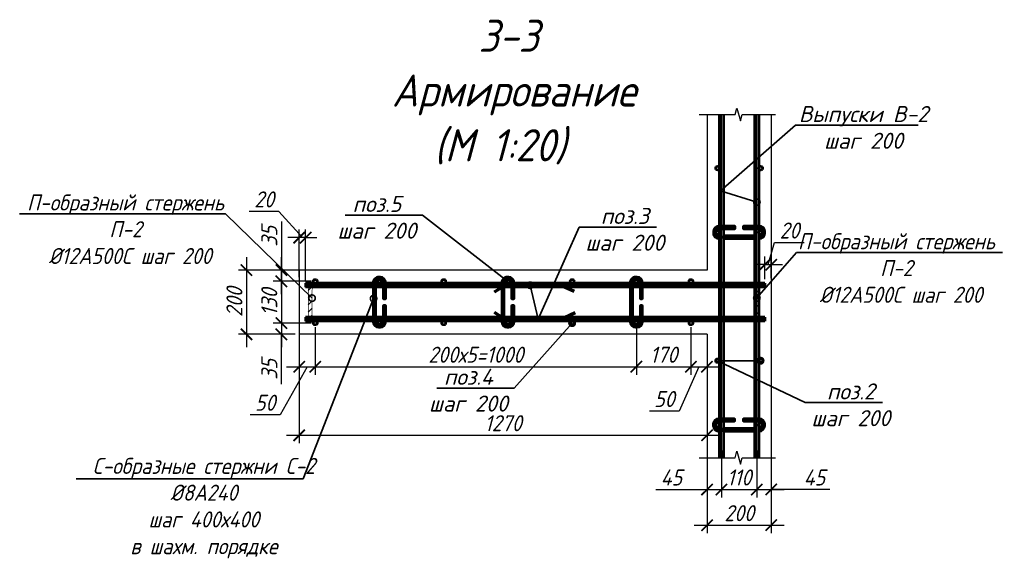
# Model space of a CAD drawing. Header units: millimetres. Extents: x 504091 to 2165846, y 135022 to 442887.
# Drawn here: x 1281375 to 1284435, y 232465 to 234146 of the extents above; entities that cross this region are included whole.
import ezdxf
from ezdxf import colors
from ezdxf.entities.mleader import LeaderData, LeaderLine
from ezdxf.math import Vec2, Vec3

# ---------------------------------------------------------------- set-up
doc = ezdxf.new("R2010")
doc.units = ezdxf.units.MM
doc.layers.get('Defpoints').update_dxf_attribs({"color": 255})
doc.layers.add('!Defpoints', color=255, linetype='Continuous', lineweight=5, plot=False)
doc.layers.add('PDF _Геометрия', color=7, linetype='Continuous')
doc.layers.add('Контур', color=7, linetype='Continuous')
for name, color, linetype, lineweight in [('Аннотация', 7, 'Continuous', 9), ('Арматура 12', 26, 'Continuous', 50), ('КР_Арматура 12', 174, 'Continuous', 40), ('Размер', 7, 'Continuous', 13)]:
    doc.layers.add(name, color=color, linetype=linetype, lineweight=lineweight)
doc.styles.add('GOST 2.304_new', font='isocpeur.ttf', dxfattribs={"width": 0.9, "oblique": 15})
doc.dimstyles.new('SPDS 1_20', dxfattribs={"dimscale": 20, "dimtxt": 2.5, "dimasz": 1.77, "dimexe": 1.25, "dimexo": 0.625, "dimtad": 1, "dimdec": 0, "dimrnd": 0.001, "dimtxsty": 'GOST 2.304_new', "dimblk": 'ARCHTICK', "dimcen": 2.5, "dimdle": 2, "dimclrt": 256, "dimadec": 0, "dimazin": 2, "dimtfac": 0.75, "dimtdec": 0, "dimtmove": 1, "dimatfit": 3, "dimfxl": 0, "dimtolj": 1, "dimlwd": 9, "dimlwe": 9, "dimarcsym": 0})

# ---------------------------------------------------------------- blocks, each defined once
blk = doc.blocks.new('_DotSmall')
at = {"color": 0, "linetype": 'ByBlock', "lineweight": 35, "const_width": 0.5}
blk.add_lwpolyline([(-0.0625, 0, 1), (0.0625, 0, 1)], format="xyb", close=True, dxfattribs=at)
blk = doc.blocks.new('_ArchTick')
at = {"color": 0, "linetype": 'ByBlock', "const_width": 0.15}
blk.add_lwpolyline([(-0.5, -0.5), (0.5, 0.5)], dxfattribs=at)
blk = doc.blocks.new('*D3003')
at = {"layer": 'Defpoints', "color": 0, "lineweight": 20, "transparency": 16777216}
for p in [(1282189.5, 233365.7), (1282295.1, 233365.7), (1282295.1, 233330.7)]:
    blk.add_point(p, dxfattribs=at)
at = {"layer": 'Контур', "color": 0, "lineweight": 9, "transparency": 16777216}
for p, q in [((1282189.5, 233517.1), (1282189.5, 233365.7)), ((1282189.5, 233290.7), (1282189.5, 233405.7)), ((1282282.6, 233365.7), (1282164.5, 233365.7)), ((1282282.6, 233330.7), (1282164.5, 233330.7))]:
    blk.add_line(p, q, dxfattribs=at)
at = {"layer": 'Контур', "color": 0, "lineweight": 9, "transparency": 16777216, "xscale": 35.4, "yscale": 35.4, "zscale": 35.4}
for p, rotation in [((1282189.5, 233365.7), 90), ((1282189.5, 233330.7), 270)]:
    blk.add_blockref('_ArchTick', p, dxfattribs=dict(at, rotation=rotation))
at = {"layer": 'Контур', "lineweight": 20, "transparency": 16777216, "insert": (1282152, 233470.9), "char_height": 50, "attachment_point": 5, "rotation": 90, "style": 'GOST 2.304_new'}
blk.add_mtext('\\A1;35', dxfattribs=at)
blk = doc.blocks.new('*D3004')
at = {"layer": 'Defpoints', "color": 0, "lineweight": 20, "transparency": 16777216}
for p in [(1282295.1, 233200.7), (1282245.1, 233165.7), (1282295.1, 233064.6)]:
    blk.add_point(p, dxfattribs=at)
at = {"layer": 'Контур', "color": 0, "lineweight": 9, "transparency": 16777216}
for p, q in [((1282295.1, 233188.2), (1282295.1, 233039.6)), ((1282245.1, 233153.2), (1282245.1, 233039.6)), ((1282270.1, 233064.6), (1282185.3, 232915)), ((1282205.1, 233064.6), (1282335.1, 233064.6)), ((1282185.3, 232915), (1282092.9, 232915))]:
    blk.add_line(p, q, dxfattribs=at)
at = {"layer": 'Контур', "color": 0, "lineweight": 9, "transparency": 16777216, "xscale": 35.4, "yscale": 35.4, "zscale": 35.4, "rotation": 180}
blk.add_blockref('_ArchTick', (1282245.1, 233064.6), dxfattribs=at)
at = {"layer": 'Контур', "color": 0, "lineweight": 9, "transparency": 16777216, "xscale": 35.4, "yscale": 35.4, "zscale": 35.4}
blk.add_blockref('_ArchTick', (1282295.1, 233064.6), dxfattribs=at)
at = {"layer": 'Контур', "lineweight": 20, "transparency": 16777216, "insert": (1282139.1, 232952.5), "char_height": 50, "attachment_point": 5, "style": 'GOST 2.304_new'}
blk.add_mtext('\\A1;50', dxfattribs=at)
blk = doc.blocks.new('*D3005')
at = {"layer": 'Defpoints', "color": 0, "lineweight": 20, "transparency": 16777216}
for p in [(1282295.1, 233330.7), (1282189.5, 233200.7), (1282295.1, 233200.7)]:
    blk.add_point(p, dxfattribs=at)
at = {"layer": 'Контур', "color": 0, "lineweight": 9, "transparency": 16777216}
for p, q in [((1282189.5, 233370.7), (1282189.5, 233160.7)), ((1282282.6, 233330.7), (1282164.5, 233330.7)), ((1282282.6, 233200.7), (1282164.5, 233200.7))]:
    blk.add_line(p, q, dxfattribs=at)
at = {"layer": 'Контур', "color": 0, "lineweight": 9, "transparency": 16777216, "xscale": 35.4, "yscale": 35.4, "zscale": 35.4}
for p, rotation in [((1282189.5, 233330.7), 90), ((1282189.5, 233200.7), 270)]:
    blk.add_blockref('_ArchTick', p, dxfattribs=dict(at, rotation=rotation))
at = {"layer": 'Контур', "lineweight": 20, "transparency": 16777216, "insert": (1282152, 233265.7), "char_height": 50, "attachment_point": 5, "rotation": 90, "style": 'GOST 2.304_new'}
blk.add_mtext('\\A1;130', dxfattribs=at)
blk = doc.blocks.new('*D3006')
at = {"layer": 'Defpoints', "color": 0, "lineweight": 20, "transparency": 16777216}
for p in [(1282295.1, 233200.7), (1282189.5, 233165.7), (1282245.1, 233165.7)]:
    blk.add_point(p, dxfattribs=at)
at = {"layer": 'Контур', "color": 0, "lineweight": 9, "transparency": 16777216}
for p, q in [((1282189.5, 233240.7), (1282189.5, 233125.7)), ((1282282.6, 233200.7), (1282164.5, 233200.7)), ((1282232.6, 233165.7), (1282164.5, 233165.7)), ((1282189.5, 233010.1), (1282189.5, 233165.7))]:
    blk.add_line(p, q, dxfattribs=at)
at = {"layer": 'Контур', "color": 0, "lineweight": 9, "transparency": 16777216, "xscale": 35.4, "yscale": 35.4, "zscale": 35.4}
for p, rotation in [((1282189.5, 233200.7), 90), ((1282189.5, 233165.7), 270)]:
    blk.add_blockref('_ArchTick', p, dxfattribs=dict(at, rotation=rotation))
at = {"layer": 'Контур', "lineweight": 20, "transparency": 16777216, "insert": (1282152, 233056.3), "char_height": 50, "attachment_point": 5, "rotation": 90, "style": 'GOST 2.304_new'}
blk.add_mtext('\\A1;35', dxfattribs=at)
blk = doc.blocks.new('*D3007')
at = {"layer": 'Defpoints', "color": 0, "lineweight": 20, "transparency": 16777216}
for p in [(1282233.8, 233365.7), (1282080.9, 233165.7), (1282232.6, 233165.7)]:
    blk.add_point(p, dxfattribs=at)
at = {"layer": 'Контур', "color": 0, "lineweight": 9, "transparency": 16777216}
for p, q in [((1282080.9, 233405.7), (1282080.9, 233125.7)), ((1282221.3, 233365.7), (1282055.9, 233365.7)), ((1282220.1, 233165.7), (1282055.9, 233165.7))]:
    blk.add_line(p, q, dxfattribs=at)
at = {"layer": 'Контур', "color": 0, "lineweight": 9, "transparency": 16777216, "xscale": 35.4, "yscale": 35.4, "zscale": 35.4}
for p, rotation in [((1282080.9, 233365.7), 90), ((1282080.9, 233165.7), 270)]:
    blk.add_blockref('_ArchTick', p, dxfattribs=dict(at, rotation=rotation))
at = {"layer": 'Контур', "lineweight": 20, "transparency": 16777216, "insert": (1282043.4, 233265.7), "char_height": 50, "attachment_point": 5, "rotation": 90, "style": 'GOST 2.304_new'}
blk.add_mtext('\\A1;200', dxfattribs=at)
blk = doc.blocks.new('*D3008')
at = {"layer": 'Defpoints', "color": 0, "lineweight": 20, "transparency": 16777216}
for p in [(1283715.1, 233382.7), (1283695.1, 233324.7), (1283715.1, 233327.9)]:
    blk.add_point(p, dxfattribs=at)
at = {"layer": 'Контур', "color": 0, "lineweight": 9, "transparency": 16777216}
for p, q in [((1283705.1, 233382.7), (1283725.7, 233451.5)), ((1283725.7, 233451.5), (1283818.1, 233451.5)), ((1283695.1, 233337.2), (1283695.1, 233407.7)), ((1283715.1, 233340.4), (1283715.1, 233407.7)), ((1283695.1, 233382.7), (1283659.7, 233382.7)), ((1283695.1, 233382.7), (1283715.1, 233382.7)), ((1283695.1, 233382.7), (1283715.1, 233382.7)), ((1283715.1, 233382.7), (1283750.5, 233382.7))]:
    blk.add_line(p, q, dxfattribs=at)
at = {"layer": 'Контур', "color": 0, "lineweight": 9, "transparency": 16777216, "xscale": 35.4, "yscale": 35.4, "zscale": 35.4}
blk.add_blockref('_ArchTick', (1283695.1, 233382.7), dxfattribs=at)
at = {"layer": 'Контур', "color": 0, "lineweight": 9, "transparency": 16777216, "xscale": 35.4, "yscale": 35.4, "zscale": 35.4, "rotation": 180}
blk.add_blockref('_ArchTick', (1283715.1, 233382.7), dxfattribs=at)
at = {"layer": 'Контур', "lineweight": 20, "transparency": 16777216, "insert": (1283771.9, 233489), "char_height": 50, "attachment_point": 5, "style": 'GOST 2.304_new'}
blk.add_mtext('\\A1;20', dxfattribs=at)
blk = doc.blocks.new('*D3009')
at = {"layer": 'Defpoints', "color": 0, "lineweight": 20, "transparency": 16777216}
for p in [(1282245.1, 233466.8), (1282245.1, 233330.7), (1282265.1, 233318.7)]:
    blk.add_point(p, dxfattribs=at)
at = {"layer": 'Контур', "color": 0, "lineweight": 9, "transparency": 16777216}
for p, q in [((1282182.1, 233548.4), (1282089.7, 233548.4)), ((1282255.1, 233466.8), (1282182.1, 233548.4)), ((1282245.1, 233466.8), (1282209.7, 233466.8)), ((1282245.1, 233343.2), (1282245.1, 233491.8)), ((1282265.1, 233466.8), (1282245.1, 233466.8)), ((1282265.1, 233466.8), (1282245.1, 233466.8)), ((1282265.1, 233331.2), (1282265.1, 233491.8)), ((1282265.1, 233466.8), (1282300.5, 233466.8))]:
    blk.add_line(p, q, dxfattribs=at)
at = {"layer": 'Контур', "color": 0, "lineweight": 9, "transparency": 16777216, "xscale": 35.4, "yscale": 35.4, "zscale": 35.4}
blk.add_blockref('_ArchTick', (1282245.1, 233466.8), dxfattribs=at)
at = {"layer": 'Контур', "color": 0, "lineweight": 9, "transparency": 16777216, "xscale": 35.4, "yscale": 35.4, "zscale": 35.4, "rotation": 180}
blk.add_blockref('_ArchTick', (1282265.1, 233466.8), dxfattribs=at)
at = {"layer": 'Контур', "lineweight": 20, "transparency": 16777216, "insert": (1282135.9, 233585.9), "char_height": 50, "attachment_point": 5, "style": 'GOST 2.304_new'}
blk.add_mtext('\\A1;20', dxfattribs=at)
blk = doc.blocks.new('*D3010')
at = {"layer": 'Defpoints', "color": 0, "lineweight": 20, "transparency": 16777216}
for p in [(1282295.1, 233200.7), (1283295.1, 233200.7), (1283295.1, 233064.6)]:
    blk.add_point(p, dxfattribs=at)
at = {"layer": 'Контур', "color": 0, "lineweight": 9, "transparency": 16777216}
for p, q in [((1282295.1, 233188.2), (1282295.1, 233039.6)), ((1283295.1, 233188.2), (1283295.1, 233039.6)), ((1282255.1, 233064.6), (1283335.1, 233064.6))]:
    blk.add_line(p, q, dxfattribs=at)
at = {"layer": 'Контур', "color": 0, "lineweight": 9, "transparency": 16777216, "xscale": 35.4, "yscale": 35.4, "zscale": 35.4, "rotation": 180}
blk.add_blockref('_ArchTick', (1282295.1, 233064.6), dxfattribs=at)
at = {"layer": 'Контур', "color": 0, "lineweight": 9, "transparency": 16777216, "xscale": 35.4, "yscale": 35.4, "zscale": 35.4}
blk.add_blockref('_ArchTick', (1283295.1, 233064.6), dxfattribs=at)
at = {"layer": 'Контур', "lineweight": 20, "transparency": 16777216, "insert": (1282795.1, 233102.1), "char_height": 50, "attachment_point": 5, "style": 'GOST 2.304_new'}
blk.add_mtext('\\A1;200х5=1000', dxfattribs=at)
blk = doc.blocks.new('*D3011')
at = {"layer": 'Defpoints', "color": 0, "lineweight": 20, "transparency": 16777216}
for p in [(1283295.1, 233200.7), (1283465.1, 233200.7), (1283465.1, 233064.6)]:
    blk.add_point(p, dxfattribs=at)
at = {"layer": 'Контур', "color": 0, "lineweight": 9, "transparency": 16777216}
for p, q in [((1283295.1, 233188.2), (1283295.1, 233039.6)), ((1283465.1, 233188.2), (1283465.1, 233039.6)), ((1283255.1, 233064.6), (1283505.1, 233064.6))]:
    blk.add_line(p, q, dxfattribs=at)
at = {"layer": 'Контур', "color": 0, "lineweight": 9, "transparency": 16777216, "xscale": 35.4, "yscale": 35.4, "zscale": 35.4, "rotation": 180}
blk.add_blockref('_ArchTick', (1283295.1, 233064.6), dxfattribs=at)
at = {"layer": 'Контур', "color": 0, "lineweight": 9, "transparency": 16777216, "xscale": 35.4, "yscale": 35.4, "zscale": 35.4}
blk.add_blockref('_ArchTick', (1283465.1, 233064.6), dxfattribs=at)
at = {"layer": 'Контур', "lineweight": 20, "transparency": 16777216, "insert": (1283380.1, 233102.1), "char_height": 50, "attachment_point": 5, "style": 'GOST 2.304_new'}
blk.add_mtext('\\A1;170', dxfattribs=at)
blk = doc.blocks.new('*D3012')
at = {"layer": 'Defpoints', "color": 0, "lineweight": 20, "transparency": 16777216}
for p in [(1283465.1, 233200.7), (1283515.1, 233165.7), (1283515.1, 233064.6)]:
    blk.add_point(p, dxfattribs=at)
at = {"layer": 'Контур', "color": 0, "lineweight": 9, "transparency": 16777216}
for p, q in [((1283465.1, 233188.2), (1283465.1, 233039.6)), ((1283515.1, 233153.2), (1283515.1, 233039.6)), ((1283425.1, 233064.6), (1283555.1, 233064.6)), ((1283490.1, 233064.6), (1283428.4, 232926.5)), ((1283428.4, 232926.5), (1283336, 232926.5))]:
    blk.add_line(p, q, dxfattribs=at)
at = {"layer": 'Контур', "color": 0, "lineweight": 9, "transparency": 16777216, "xscale": 35.4, "yscale": 35.4, "zscale": 35.4, "rotation": 180}
blk.add_blockref('_ArchTick', (1283465.1, 233064.6), dxfattribs=at)
at = {"layer": 'Контур', "color": 0, "lineweight": 9, "transparency": 16777216, "xscale": 35.4, "yscale": 35.4, "zscale": 35.4}
blk.add_blockref('_ArchTick', (1283515.1, 233064.6), dxfattribs=at)
at = {"layer": 'Контур', "lineweight": 20, "transparency": 16777216, "insert": (1283382.2, 232964), "char_height": 50, "attachment_point": 5, "style": 'GOST 2.304_new'}
blk.add_mtext('\\A1;50', dxfattribs=at)
blk = doc.blocks.new('*D3013')
at = {"layer": 'Defpoints', "color": 0, "lineweight": 20, "transparency": 16777216}
for p in [(1283515.1, 232829.3), (1283560.1, 232816.6), (1283560.1, 232682.1)]:
    blk.add_point(p, dxfattribs=at)
at = {"layer": 'Контур', "color": 0, "lineweight": 9, "transparency": 16777216}
for p, q in [((1283515.1, 232816.8), (1283515.1, 232657.1)), ((1283560.1, 232804.1), (1283560.1, 232657.1)), ((1283355.6, 232682.1), (1283515.1, 232682.1)), ((1283475.1, 232682.1), (1283600.1, 232682.1))]:
    blk.add_line(p, q, dxfattribs=at)
at = {"layer": 'Контур', "color": 0, "lineweight": 9, "transparency": 16777216, "xscale": 35.4, "yscale": 35.4, "zscale": 35.4, "rotation": 180}
blk.add_blockref('_ArchTick', (1283515.1, 232682.1), dxfattribs=at)
at = {"layer": 'Контур', "color": 0, "lineweight": 9, "transparency": 16777216, "xscale": 35.4, "yscale": 35.4, "zscale": 35.4}
blk.add_blockref('_ArchTick', (1283560.1, 232682.1), dxfattribs=at)
at = {"layer": 'Контур', "lineweight": 20, "transparency": 16777216, "insert": (1283404.1, 232719.6), "char_height": 50, "attachment_point": 5, "style": 'GOST 2.304_new'}
blk.add_mtext('\\A1;45', dxfattribs=at)
blk = doc.blocks.new('*D3014')
at = {"layer": 'Defpoints', "color": 0, "lineweight": 20, "transparency": 16777216}
for p in [(1283560.1, 232816.6), (1283670.1, 232816.1), (1283670.1, 232682.1)]:
    blk.add_point(p, dxfattribs=at)
at = {"layer": 'Контур', "color": 0, "lineweight": 9, "transparency": 16777216}
for p, q in [((1283560.1, 232804.1), (1283560.1, 232657.1)), ((1283670.1, 232803.6), (1283670.1, 232657.1)), ((1283520.1, 232682.1), (1283710.1, 232682.1))]:
    blk.add_line(p, q, dxfattribs=at)
at = {"layer": 'Контур', "color": 0, "lineweight": 9, "transparency": 16777216, "xscale": 35.4, "yscale": 35.4, "zscale": 35.4, "rotation": 180}
blk.add_blockref('_ArchTick', (1283560.1, 232682.1), dxfattribs=at)
at = {"layer": 'Контур', "color": 0, "lineweight": 9, "transparency": 16777216, "xscale": 35.4, "yscale": 35.4, "zscale": 35.4}
blk.add_blockref('_ArchTick', (1283670.1, 232682.1), dxfattribs=at)
at = {"layer": 'Контур', "lineweight": 20, "transparency": 16777216, "insert": (1283615.1, 232719.6), "char_height": 50, "attachment_point": 5, "style": 'GOST 2.304_new'}
blk.add_mtext('\\A1;110', dxfattribs=at)
blk = doc.blocks.new('*D3015')
at = {"layer": 'Defpoints', "color": 0, "lineweight": 20, "transparency": 16777216}
for p in [(1283670.1, 232816.1), (1283715.1, 232816.1), (1283715.1, 232682.1)]:
    blk.add_point(p, dxfattribs=at)
at = {"layer": 'Контур', "color": 0, "lineweight": 9, "transparency": 16777216}
for p, q in [((1283670.1, 232803.6), (1283670.1, 232657.1)), ((1283715.1, 232803.6), (1283715.1, 232657.1)), ((1283630.1, 232682.1), (1283755.1, 232682.1)), ((1283897.9, 232682.1), (1283715.1, 232682.1))]:
    blk.add_line(p, q, dxfattribs=at)
at = {"layer": 'Контур', "color": 0, "lineweight": 9, "transparency": 16777216, "xscale": 35.4, "yscale": 35.4, "zscale": 35.4, "rotation": 180}
blk.add_blockref('_ArchTick', (1283670.1, 232682.1), dxfattribs=at)
at = {"layer": 'Контур', "color": 0, "lineweight": 9, "transparency": 16777216, "xscale": 35.4, "yscale": 35.4, "zscale": 35.4}
blk.add_blockref('_ArchTick', (1283715.1, 232682.1), dxfattribs=at)
at = {"layer": 'Контур', "lineweight": 20, "transparency": 16777216, "insert": (1283849.4, 232719.6), "char_height": 50, "attachment_point": 5, "style": 'GOST 2.304_new'}
blk.add_mtext('\\A1;45', dxfattribs=at)
blk = doc.blocks.new('*D3016')
at = {"layer": 'Defpoints', "color": 0, "lineweight": 20, "transparency": 16777216}
for p in [(1283515.1, 232736.9), (1283715.1, 232730.3), (1283715.1, 232570.9)]:
    blk.add_point(p, dxfattribs=at)
at = {"layer": 'Контур', "color": 0, "lineweight": 9, "transparency": 16777216}
for p, q in [((1283515.1, 232724.4), (1283515.1, 232545.9)), ((1283715.1, 232717.8), (1283715.1, 232545.9)), ((1283475.1, 232570.9), (1283755.1, 232570.9))]:
    blk.add_line(p, q, dxfattribs=at)
at = {"layer": 'Контур', "color": 0, "lineweight": 9, "transparency": 16777216, "xscale": 35.4, "yscale": 35.4, "zscale": 35.4, "rotation": 180}
blk.add_blockref('_ArchTick', (1283515.1, 232570.9), dxfattribs=at)
at = {"layer": 'Контур', "color": 0, "lineweight": 9, "transparency": 16777216, "xscale": 35.4, "yscale": 35.4, "zscale": 35.4}
blk.add_blockref('_ArchTick', (1283715.1, 232570.9), dxfattribs=at)
at = {"layer": 'Контур', "lineweight": 20, "transparency": 16777216, "insert": (1283615.1, 232608.4), "char_height": 50, "attachment_point": 5, "style": 'GOST 2.304_new'}
blk.add_mtext('\\A1;200', dxfattribs=at)
blk = doc.blocks.new('*D3017')
at = {"layer": 'Defpoints', "color": 0, "lineweight": 20, "transparency": 16777216}
for p in [(1282245.1, 233265.7), (1283515.1, 232973.4), (1283515.1, 232851.1)]:
    blk.add_point(p, dxfattribs=at)
at = {"layer": 'Контур', "color": 0, "lineweight": 9, "transparency": 16777216}
for p, q in [((1282245.1, 233253.2), (1282245.1, 232826.1)), ((1283515.1, 232960.9), (1283515.1, 232826.1)), ((1282205.1, 232851.1), (1283555.1, 232851.1))]:
    blk.add_line(p, q, dxfattribs=at)
at = {"layer": 'Контур', "color": 0, "lineweight": 9, "transparency": 16777216, "xscale": 35.4, "yscale": 35.4, "zscale": 35.4, "rotation": 180}
blk.add_blockref('_ArchTick', (1282245.1, 232851.1), dxfattribs=at)
at = {"layer": 'Контур', "color": 0, "lineweight": 9, "transparency": 16777216, "xscale": 35.4, "yscale": 35.4, "zscale": 35.4}
blk.add_blockref('_ArchTick', (1283515.1, 232851.1), dxfattribs=at)
at = {"layer": 'Контур', "lineweight": 20, "transparency": 16777216, "insert": (1282880.1, 232888.6), "char_height": 50, "attachment_point": 5, "style": 'GOST 2.304_new'}
blk.add_mtext('\\A1;1270', dxfattribs=at)

msp = doc.modelspace()

# ---------------------------------------------------------------- hatches: boundary and pattern name
at = {"layer": 'Размер', "lineweight": 13, "transparency": 33554687}
h = msp.add_hatch(dxfattribs=at)
h.set_pattern_fill('ANSI31', color=256, scale=5)
h.set_pattern_definition([(45, (120480.444, 3054.03), (-11.22532015, 11.22532015), [])])
edge = h.paths.add_edge_path()
edge.add_line((1282879.3125, 233325.1103), (1282295.1104, 233324.9833))
edge.add_arc((1282295.1104, 233303.0833), 21.9, 90, 180)
edge.add_line((1282273.2104, 233303.0833), (1282273.2104, 233227.2881))
edge.add_arc((1282295.1104, 233227.2881), 21.9, 180, 270)
edge.add_line((1282295.1104, 233205.3881), (1282879.3125, 233205.3881))
edge.add_line((1282879.3125, 233205.3881), (1282879.3125, 233217.3881))
edge.add_line((1282879.3125, 233217.3881), (1282295.1104, 233217.3881))
edge.add_arc((1282295.1104, 233227.2881), 9.9, 180, 270, ccw=False)
edge.add_line((1282285.2104, 233227.2881), (1282285.2104, 233303.0833))
edge.add_arc((1282295.1104, 233303.0833), 9.9, 90, 180, ccw=False)
edge.add_line((1282295.1104, 233312.9833), (1282879.3125, 233313.1103))
edge.add_line((1282879.3125, 233313.1103), (1282879.3125, 233325.1103))
h = msp.add_hatch(dxfattribs=at)
h.set_pattern_fill('ANSI31', color=256, scale=5)
h.set_pattern_definition([(45, (120670.948, 3054.318), (-11.22532015, 11.22532015), [])])
edge = h.paths.add_edge_path()
edge.add_line((1283071.3586, 233325.3972), (1283655.5607, 233325.2702))
edge.add_arc((1283655.5607, 233303.3702), 21.9, 360, 450, ccw=False)
edge.add_line((1283677.4607, 233303.3702), (1283677.4607, 233227.575))
edge.add_arc((1283655.5607, 233227.575), 21.9, 270, 360, ccw=False)
edge.add_line((1283655.5607, 233205.675), (1283071.3586, 233205.675))
edge.add_line((1283071.3586, 233205.675), (1283071.3586, 233217.675))
edge.add_line((1283071.3586, 233217.675), (1283655.5607, 233217.675))
edge.add_arc((1283655.5607, 233227.575), 9.9, 270, 360)
edge.add_line((1283665.4607, 233227.575), (1283665.4607, 233303.3702))
edge.add_arc((1283655.5607, 233303.3702), 9.9, 360, 450)
edge.add_line((1283655.5607, 233313.2702), (1283071.3586, 233313.3972))
edge.add_line((1283071.3586, 233313.3972), (1283071.3586, 233325.3972))

# ---------------------------------------------------------------- linework, layer by layer
at = {"layer": '!Defpoints', "lineweight": 15, "ltscale": 100}
for p, q in [((1283670.048, 232781.0854), (1283670.3601, 233850.3373)), ((1283695.0835, 233318.675), (1282265.0835, 233318.675)), ((1283695.0835, 233212.675), (1282265.0835, 233212.675))]:
    msp.add_line(p, q, dxfattribs=at)
msp.add_lwpolyline([(1283560.0445, 232781.0854), (1283560.3585, 233850.3373)], dxfattribs=at)
at = {"layer": 'PDF _Геометрия', "lineweight": 9}
for points in [[(1283490.1838, 233850.3373), (1283602.9552, 233850.3373), (1283608.245, 233870.4385), (1283619.0362, 233830.4477), (1283624.326, 233850.3373), (1283728.3909, 233850.3373)], [(1283490.1838, 232781.0854), (1283602.9552, 232781.0854), (1283608.245, 232801.1866), (1283619.0362, 232761.1958), (1283624.326, 232781.0854), (1283728.3909, 232781.0854)]]:
    msp.add_lwpolyline(points, dxfattribs=at)
at = {"layer": 'Арматура 12', "lineweight": 53, "ltscale": 20}
for p, q in [((1282879.3125, 233313.3881), (1282851.8201, 233297.3127)), ((1283071.3586, 233313.675), (1283101.1193, 233300.072)), ((1282879.3125, 233217.3881), (1282853.3243, 233233.1758)), ((1283071.3586, 233217.675), (1283104.4651, 233233.7257))]:
    msp.add_line(p, q, dxfattribs=at)
for points in [[(1283554.2543, 233471.0286, -0.460305877), (1283542.2543, 233481.423), (1283542.2543, 233485.2683, -0.414213562), (1283552.7543, 233495.7683), (1283601.6699, 233495.7683), (1283601.6699, 233501.7683), (1283552.7543, 233501.7683, 0.414213562), (1283536.2543, 233485.2683), (1283536.2543, 233481.423, 0.441038441), (1283554.2543, 233464.9742, 0.242110317)], [(1283676.2543, 233464.923), (1283677.7543, 233464.923, 0.414213562), (1283694.2543, 233481.423), (1283694.2543, 233485.2683, 0.414213562), (1283677.7543, 233501.7683), (1283628.8244, 233501.7683), (1283628.8244, 233495.7683), (1283677.7543, 233495.7683, -0.414213562), (1283688.2543, 233485.2683), (1283688.2543, 233481.423, -0.414213562), (1283677.7543, 233470.923), (1283676.2543, 233470.923)], [(1282482.7665, 233324.675, -0.460305877), (1282493.1608, 233336.675), (1282497.0061, 233336.675, -0.414213562), (1282507.5061, 233326.175), (1282507.5061, 233277.2594), (1282513.5061, 233277.2594), (1282513.5061, 233326.175, 0.414213562), (1282497.0061, 233342.675), (1282493.1608, 233342.675, 0.441038441), (1282476.712, 233324.675, 0.242110317)], [(1282882.7665, 233324.675, -0.460305877), (1282893.1608, 233336.675), (1282897.0061, 233336.675, -0.414213562), (1282907.5061, 233326.175), (1282907.5061, 233277.2594), (1282913.5061, 233277.2594), (1282913.5061, 233326.175, 0.414213562), (1282897.0061, 233342.675), (1282893.1608, 233342.675, 0.441038441), (1282876.712, 233324.675, 0.242110317)], [(1283282.7665, 233324.675, -0.460305877), (1283293.1608, 233336.675), (1283297.0061, 233336.675, -0.414213562), (1283307.5061, 233326.175), (1283307.5061, 233277.2594), (1283313.5061, 233277.2594), (1283313.5061, 233326.175, 0.414213562), (1283297.0061, 233342.675), (1283293.1608, 233342.675, 0.441038441), (1283276.712, 233324.675, 0.242110317)], [(1282476.6608, 233206.675), (1282476.6608, 233205.175, 0.414213562), (1282493.1608, 233188.675), (1282497.0061, 233188.675, 0.414213562), (1282513.5061, 233205.175), (1282513.5061, 233254.1049), (1282507.5061, 233254.1049), (1282507.5061, 233205.175, -0.414213562), (1282497.0061, 233194.675), (1282493.1608, 233194.675, -0.414213562), (1282482.6608, 233205.175), (1282482.6608, 233206.675)], [(1282876.6608, 233206.675), (1282876.6608, 233205.175, 0.414213562), (1282893.1608, 233188.675), (1282897.0061, 233188.675, 0.414213562), (1282913.5061, 233205.175), (1282913.5061, 233254.1049), (1282907.5061, 233254.1049), (1282907.5061, 233205.175, -0.414213562), (1282897.0061, 233194.675), (1282893.1608, 233194.675, -0.414213562), (1282882.6608, 233205.175), (1282882.6608, 233206.675)], [(1283276.6608, 233206.675), (1283276.6608, 233205.175, 0.414213562), (1283293.1608, 233188.675), (1283297.0061, 233188.675, 0.414213562), (1283313.5061, 233205.175), (1283313.5061, 233254.1049), (1283307.5061, 233254.1049), (1283307.5061, 233205.175, -0.414213562), (1283297.0061, 233194.675), (1283293.1608, 233194.675, -0.414213562), (1283282.6608, 233205.175), (1283282.6608, 233206.675)], [(1283553.642, 232871.0288, -0.460305877), (1283541.642, 232881.4232), (1283541.642, 232885.2685, -0.414213562), (1283552.142, 232895.7685), (1283601.0576, 232895.7685), (1283601.0576, 232901.7685), (1283552.142, 232901.7685, 0.414213562), (1283535.642, 232885.2685), (1283535.642, 232881.4232, 0.441038441), (1283553.642, 232864.9744, 0.242110317)], [(1283675.642, 232864.9232), (1283677.142, 232864.9232, 0.414213562), (1283693.642, 232881.4232), (1283693.642, 232885.2685, 0.414213562), (1283677.142, 232901.7685), (1283628.2121, 232901.7685), (1283628.2121, 232895.7685), (1283677.142, 232895.7685, -0.414213562), (1283687.642, 232885.2685), (1283687.642, 232881.4232, -0.414213562), (1283677.142, 232870.9232), (1283675.642, 232870.9232)]]:
    msp.add_lwpolyline(points, format="xyb", dxfattribs=at)
for points in [[(1283664.2543, 233470.923), (1283566.2543, 233470.923), (1283566.2543, 233464.923), (1283664.2543, 233464.923)], [(1282482.6608, 233218.675), (1282482.6608, 233312.675), (1282476.6608, 233312.675), (1282476.6608, 233218.675)], [(1282882.6608, 233218.675), (1282882.6608, 233312.675), (1282876.6608, 233312.675), (1282876.6608, 233218.675)], [(1283282.6608, 233218.675), (1283282.6608, 233312.675), (1283276.6608, 233312.675), (1283276.6608, 233218.675)], [(1283663.642, 232870.9232), (1283565.642, 232870.9232), (1283565.642, 232864.9232), (1283663.642, 232864.9232)]]:
    msp.add_lwpolyline(points, close=True, dxfattribs=at)
for points in [[(1282879.3125, 233325.3881, 2, 2, 0), (1282295.1104, 233324.9833, 2, 2, 0.414213562), (1282273.2104, 233303.0833, 2, 2, 0), (1282273.2104, 233227.2881, 2, 2, 0.414213562), (1282295.1104, 233205.3881, 2, 2, 0), (1282879.3125, 233205.3881, 2, 2, 0), (1282879.3125, 233217.3881, 2, 2, 0), (1282295.1104, 233217.3881, 2, 2, -0.414213562), (1282285.2104, 233227.2881, 2, 2, 0), (1282285.2104, 233303.0833, 2, 2, -0.414213562), (1282295.1104, 233312.9833, 2, 2, 0), (1282879.3125, 233313.3881, 0, 0, 0)], [(1283071.3586, 233325.675, 2, 2, 0), (1283655.5607, 233325.2702, 2, 2, -0.414213562), (1283677.4607, 233303.3702, 2, 2, 0), (1283677.4607, 233227.575, 2, 2, -0.414213562), (1283655.5607, 233205.675, 2, 2, 0), (1283071.3586, 233205.675, 2, 2, 0), (1283071.3586, 233217.675, 2, 2, 0), (1283655.5607, 233217.675, 2, 2, 0.414213562), (1283665.4607, 233227.575, 2, 2, 0), (1283665.4607, 233303.3702, 2, 2, 0.414213562), (1283655.5607, 233313.2702, 2, 2, 0), (1283071.3586, 233313.675, 0, 0, 0)]]:
    msp.add_lwpolyline(points, format="xyseb", close=True, dxfattribs=at)
at = {"layer": 'Контур', "lineweight": 20}
for p, q in [((1283515.0835, 233850.3373), (1283515.0835, 233365.675)), ((1283715.0835, 233850.3373), (1283715.0835, 232781.0854)), ((1283515.0835, 233365.675), (1282245.0835, 233365.675)), ((1282245.0835, 233365.675), (1282245.0835, 233165.675)), ((1283515.0835, 233165.675), (1282245.0835, 233165.675)), ((1283515.0835, 233165.675), (1283515.0835, 232781.0854))]:
    msp.add_line(p, q, dxfattribs=at)
at = {"layer": 'КР_Арматура 12', "ltscale": 12}
for p, q in [((1283695.0835, 233324.675), (1282265.0835, 233324.675)), ((1282265.0835, 233324.675), (1282265.0835, 233312.675)), ((1283695.0835, 233312.675), (1282265.0835, 233312.675)), ((1283695.0835, 233324.675), (1283695.0835, 233312.675)), ((1283695.0835, 233218.675), (1282265.0835, 233218.675)), ((1282265.0835, 233218.675), (1282265.0835, 233206.675)), ((1283695.0835, 233218.675), (1283695.0835, 233206.675)), ((1283695.0835, 233206.675), (1282265.0835, 233206.675))]:
    msp.add_line(p, q, dxfattribs=at)
for points in [[(1283554.0445, 232781.0854), (1283554.3585, 233850.3373)], [(1283566.3585, 233850.3373), (1283566.0445, 232781.0854)], [(1283664.0445, 232781.0854), (1283664.3585, 233850.3373)], [(1283676.3585, 233850.3373), (1283676.0445, 232781.0854)]]:
    msp.add_lwpolyline(points, dxfattribs=at)
for centre in [(1283548.2543, 233683.3456), (1283682.2543, 233683.3456), (1283548.2543, 233483.3456), (1283682.2543, 233483.3456), (1282295.0835, 233330.675), (1282495.0835, 233330.675), (1282695.0835, 233330.675), (1282895.0835, 233330.675), (1283095.0835, 233330.675), (1283295.0835, 233330.675), (1283465.0835, 233330.675), (1282295.0835, 233200.675), (1282495.0835, 233200.675), (1282695.0835, 233200.675), (1282895.0835, 233200.675), (1283095.0835, 233200.675), (1283295.0835, 233200.675), (1283465.0835, 233200.675), (1283548.1368, 233083.3458), (1283682.1368, 233083.3458), (1283547.642, 232883.3458), (1283681.642, 232883.3458)]:
    msp.add_circle(centre, 6, dxfattribs=at)

# ---------------------------------------------------------------- texts
at = {"layer": 'Аннотация', "lineweight": 9, "insert": (1282012.0622, 234145.666), "char_height": 100, "attachment_point": 1, "line_spacing_factor": 1.022766, "style": 'GOST 2.304_new'}
msp.add_mtext_dynamic_manual_height_columns('\\pi791.54186;3-3\\P\\pi521.54186;Армирование  \\P\\pi652.7277;(М 1:20)', width=1780.878636, gutter_width=1000, heights=[793.4837], dxfattribs=at)

# ---------------------------------------------------------------- dimensions: what is measured, and where the dimension line sits
at = {"layer": 'Контур', "lineweight": 20}
for base, p1, p2, picture, middle in [((1282245.0835, 233466.8387), (1282265.0835, 233318.675), (1282245.0835, 233330.675), '*D3009', (1282169.5975, 233548.3624)), ((1282295.0835, 233064.602), (1282245.0835, 233165.675), (1282295.0835, 233200.675), '*D3004', (1282172.846, 232914.9926)), ((1283515.0835, 233064.602), (1283465.0835, 233200.675), (1283515.0835, 233165.675), '*D3012', (1283415.9235, 232926.457)), ((1283560.0549, 232682.065), (1283515.0835, 232829.2986), (1283560.0549, 232816.6166), '*D3013', (1283404.066, 232664.9705)), ((1283715.0835, 232682.065), (1283670.0582, 232816.0733), (1283715.0835, 232816.0733), '*D3015', (1283849.4394, 232688.0533))]:
    dim = msp.add_linear_dim(base=base, p1=p1, p2=p2, dimstyle='SPDS 1_20', dxfattribs=at)
    dim.commit()
    dim.dimension.update_dxf_attribs({"geometry": picture, "text_midpoint": middle, "dimtype": 160})
for base, p1, p2, picture, middle in [((1282189.4502, 233365.675), (1282295.0835, 233330.675), (1282295.0835, 233365.675), '*D3003', (1282189.4502, 233470.9085)), ((1282189.4502, 233165.675), (1282295.0835, 233200.675), (1282245.0835, 233165.675), '*D3006', (1282167.1877, 233056.2692))]:
    dim = msp.add_linear_dim(base=base, p1=p1, p2=p2, angle=90, dimstyle='SPDS 1_20', dxfattribs=at)
    dim.commit()
    dim.dimension.update_dxf_attribs({"geometry": picture, "text_midpoint": middle, "dimtype": 160})
for base, p1, p2, picture, middle in [((1283715.0835, 233382.7365), (1283695.0835, 233324.675), (1283715.0835, 233327.8657), '*D3008', (1283738.2085, 233488.9865)), ((1283515.0835, 232851.0898), (1282245.0835, 233265.675), (1283515.0835, 232973.3802), '*D3017', (1282880.0835, 232888.5898)), ((1283465.0835, 233064.602), (1283295.0835, 233200.675), (1283465.0835, 233200.675), '*D3011', (1283380.0835, 233102.102)), ((1283670.0582, 232682.065), (1283560.0549, 232816.6166), (1283670.0582, 232816.0733), '*D3014', (1283615.0566, 232719.565)), ((1283715.0835, 232570.8966), (1283515.0835, 232736.9318), (1283715.0835, 232730.3192), '*D3016', (1283615.0835, 232608.3966))]:
    dim = msp.add_linear_dim(base=base, p1=p1, p2=p2, dimstyle='SPDS 1_20', dxfattribs=at)
    dim.commit()
    dim.dimension.update_dxf_attribs({"geometry": picture, "text_midpoint": middle})
for base, p1, p2, picture, middle in [((1282080.9458, 233165.675), (1282233.8353, 233365.675), (1282232.5835, 233165.675), '*D3007', (1282043.4458, 233265.675)), ((1282189.4502, 233200.675), (1282295.0835, 233330.675), (1282295.0835, 233200.675), '*D3005', (1282151.9502, 233265.675))]:
    dim = msp.add_linear_dim(base=base, p1=p1, p2=p2, angle=90, dimstyle='SPDS 1_20', dxfattribs=at)
    dim.commit()
    dim.dimension.update_dxf_attribs({"geometry": picture, "text_midpoint": middle})
dim = msp.add_linear_dim(base=(1283295.0835, 233064.602), p1=(1282295.0835, 233200.675), p2=(1283295.0835, 233200.675), text='200х5=<>', dimstyle='SPDS 1_20', dxfattribs=at)
dim.commit()
dim.dimension.update_dxf_attribs({"geometry": '*D3010', "text_midpoint": (1282795.0835, 233064.602), "dimtype": 160})

# ---------------------------------------------------------------- leaders
at = {"layer": 'Размер', "ltscale": 20}
ml = msp.add_multileader_mtext('Standard', dxfattribs=at)
ml.set_content('\\A1;{\\W1;Выпуски В-2\\Pшаг 200}', color=256, style='GOST 2.304_new')
ml.set_leader_properties()
ml.set_arrow_properties(name='DOTSMALL')
ml.build(insert=Vec2(0, 0))
ml.multileader.update_dxf_attribs({"text_left_attachment_type": 6, "text_right_attachment_type": 6, "dogleg_length": 4, "arrow_head_size": 40})
ctx = ml.context
ctx.base_point, ctx.char_height, ctx.arrow_head_size, ctx.landing_gap_size, ctx.plane_origin = Vec3(1283799.0997, 233816.9728), 50, 40, 0, Vec3(1239809.0735, 524322.4575)
ctx.left_attachment, ctx.right_attachment, ctx.text_align_type = 6, 6, 1
notes = []
notes.append((ctx, [(1, (1, 1, 0), (1283791.0997, 233816.9728), (1, 0), 8, [(1, [(1283670.2804, 233577.3817), (1283556.9828, 233613.1349)], 0, [])])]))
ctx.mtext.insert, ctx.mtext.rotation, ctx.mtext.width, ctx.mtext.alignment, ctx.mtext.flow_direction = Vec3(1284002.4972, 233876.9728), 6.283185307, 511.854399, 2, 5
ml = msp.add_multileader_mtext('Standard', dxfattribs=at)
ml.set_content('\\A1;П-образный стержень П-2\\P %%C12А500С шаг 200', color=256, style='GOST 2.304_new')
ml.set_leader_properties()
ml.set_arrow_properties(name='DOTSMALL')
ml.build(insert=Vec2(0, 0))
ml.multileader.update_dxf_attribs({"text_left_attachment_type": 6, "text_right_attachment_type": 6, "arrow_head_size": 40})
ctx = ml.context
ctx.base_point, ctx.char_height, ctx.arrow_head_size, ctx.landing_gap_size, ctx.plane_origin = Vec3(1281400.8596, 233541.3756), 50, 40, 0, Vec3(1279324.5437, 263833.1947)
ctx.left_attachment, ctx.right_attachment, ctx.text_align_type = 6, 6, 1
notes.append((ctx, [(0, (1, 1, 0), (1282015.8469, 233541.3756), (-1, 0), 8, [(1, [(1282285.2104, 233278.3075)], 0, [])])]))
ctx.mtext.insert, ctx.mtext.rotation, ctx.mtext.width, ctx.mtext.alignment, ctx.mtext.flow_direction = Vec3(1281704.3532, 233601.3756), 6.283185307, 627.027399, 2, 5
ml = msp.add_multileader_mtext('Standard', dxfattribs=at)
ml.set_content('\\A1;{\\W1;поз.5\\Pшаг 200}', color=256, style='GOST 2.304_new')
ml.set_leader_properties()
ml.set_arrow_properties(name='DOTSMALL')
ml.build(insert=Vec2(0, 0))
ml.multileader.update_dxf_attribs({"text_left_attachment_type": 6, "text_right_attachment_type": 6, "dogleg_length": 4, "arrow_head_size": 40})
ctx = ml.context
ctx.base_point, ctx.char_height, ctx.arrow_head_size, ctx.landing_gap_size, ctx.plane_origin = Vec3(1282353.1668, 233536.8363), 50, 40, 0, Vec3(1236738.1949, 524642.5521)
ctx.left_attachment, ctx.right_attachment, ctx.text_align_type = 6, 6, 1
notes.append((ctx, [(0, (1, 1, 0), (1282628.9424, 233536.8363), (-1, 0), 8, [(0, [(1282895.0835, 233330.675)], 0, [])])]))
ctx.mtext.insert, ctx.mtext.rotation, ctx.mtext.width, ctx.mtext.alignment, ctx.mtext.flow_direction = Vec3(1282487.0546, 233596.8363), 6.283185307, 511.854399, 2, 5
ml = msp.add_multileader_mtext('Standard', dxfattribs=at)
ml.set_content('\\A1;{\\W1;поз.3\\Pшаг 200}', color=256, style='GOST 2.304_new')
ml.set_leader_properties()
ml.set_arrow_properties(name='DOTSMALL')
ml.build(insert=Vec2(0, 0))
ml.multileader.update_dxf_attribs({"text_left_attachment_type": 6, "text_right_attachment_type": 6, "dogleg_length": 4, "arrow_head_size": 40})
ctx = ml.context
ctx.base_point, ctx.char_height, ctx.arrow_head_size, ctx.landing_gap_size, ctx.plane_origin = Vec3(1283125.3624, 233499.3584), 50, 40, 0, Vec3(1237477.7459, 524103.7002)
ctx.left_attachment, ctx.right_attachment, ctx.text_align_type = 6, 6, 1
notes.append((ctx, [(1, (1, 1, 0), (1283117.3624, 233499.3584), (1, 0), 8, [(0, [(1282964.1898, 233318.675), (1282988.8256, 233212.675)], 0, [])])]))
ctx.mtext.insert, ctx.mtext.rotation, ctx.mtext.width, ctx.mtext.alignment, ctx.mtext.flow_direction = Vec3(1283259.2502, 233559.3584), 6.283185307, 511.854399, 2, 5
ml = msp.add_multileader_mtext('Standard', dxfattribs=at)
ml.set_content('\\A1;П-образный стержень П-2\\P %%C12А500С шаг 200', color=256, style='GOST 2.304_new')
ml.set_leader_properties()
ml.set_arrow_properties(name='DOTSMALL')
ml.build(insert=Vec2(0, 0))
ml.multileader.update_dxf_attribs({"text_left_attachment_type": 6, "text_right_attachment_type": 6, "arrow_head_size": 40})
ctx = ml.context
ctx.base_point, ctx.char_height, ctx.arrow_head_size, ctx.landing_gap_size, ctx.plane_origin = Vec3(1283801.4564, 233420.454), 50, 40, 0, Vec3(1281725.1406, 263286.255)
ctx.left_attachment, ctx.right_attachment, ctx.text_align_type = 6, 6, 1
notes.append((ctx, [(1, (1, 1, 0), (1283793.4564, 233420.454), (1, 0), 8, [(1, [(1283670.1933, 233279.0248)], 0, [])])]))
ctx.mtext.insert, ctx.mtext.rotation, ctx.mtext.width, ctx.mtext.alignment, ctx.mtext.flow_direction = Vec3(1284104.95, 233480.454), 6.283185307, 627.027399, 2, 5
ml = msp.add_multileader_mtext('Standard', dxfattribs=at)
ml.set_content('\\A1;С-образные стержни С-2 %%C8А240\\Pшаг 400х400\\Pв шахм. порядке ', color=256, style='GOST 2.304_new')
ml.set_leader_properties()
ml.set_arrow_properties(name='DOTSMALL')
ml.build(insert=Vec2(0, 0))
ml.multileader.update_dxf_attribs({"text_left_attachment_type": 6, "text_right_attachment_type": 6, "arrow_head_size": 40})
ctx = ml.context
ctx.base_point, ctx.char_height, ctx.arrow_head_size, ctx.landing_gap_size, ctx.plane_origin = Vec3(1281647.2637, 232715.6235), 50, 40, 0, Vec3(1279100.0781, 263018.5407)
ctx.left_attachment, ctx.right_attachment, ctx.text_align_type = 6, 6, 1
notes.append((ctx, [(0, (1, 1, 0), (1282257.1484, 232715.6235), (-1, 0), 8, [(1, [(1282476.6608, 233276.9548)], 0, [])])]))
ctx.mtext.insert, ctx.mtext.rotation, ctx.mtext.width, ctx.mtext.alignment, ctx.mtext.flow_direction = Vec3(1281948.206, 232780.6235), 6.283185307, 691.770084, 2, 5
ml = msp.add_multileader_mtext('Standard', dxfattribs=at)
ml.set_content('\\A1;{\\W1;поз.4\\Pшаг 200}', color=256, style='GOST 2.304_new')
ml.set_leader_properties()
ml.set_arrow_properties(name='DOTSMALL')
ml.build(insert=Vec2(0, 0))
ml.multileader.update_dxf_attribs({"text_left_attachment_type": 6, "text_right_attachment_type": 6, "dogleg_length": 4, "arrow_head_size": 40})
ctx = ml.context
ctx.base_point, ctx.char_height, ctx.arrow_head_size, ctx.landing_gap_size, ctx.plane_origin = Vec3(1282638.2239, 232998.2411), 50, 40, 0, Vec3(1236776.9217, 524078.91)
ctx.left_attachment, ctx.right_attachment, ctx.text_align_type = 6, 6, 1
notes.append((ctx, [(0, (1, 1, 0), (1282913.9995, 232998.2411), (-1, 0), 8, [(0, [(1283095.0835, 233200.675)], 0, [])])]))
ctx.mtext.insert, ctx.mtext.rotation, ctx.mtext.width, ctx.mtext.alignment, ctx.mtext.flow_direction = Vec3(1282772.1117, 233058.2411), 6.283185307, 511.854399, 2, 5
ml = msp.add_multileader_mtext('Standard', dxfattribs=at)
ml.set_content('\\A1;{\\W1;поз.2\\Pшаг 200}', color=256, style='GOST 2.304_new')
ml.set_leader_properties()
ml.set_arrow_properties(name='DOTSMALL')
ml.build(insert=Vec2(0, 0))
ml.multileader.update_dxf_attribs({"text_left_attachment_type": 6, "text_right_attachment_type": 6, "dogleg_length": 4, "arrow_head_size": 40})
ctx = ml.context
ctx.base_point, ctx.char_height, ctx.arrow_head_size, ctx.landing_gap_size, ctx.plane_origin = Vec3(1283829.1744, 232952.7502), 50, 40, 0, Vec3(1238169.5834, 523868.1658)
ctx.left_attachment, ctx.right_attachment, ctx.text_align_type = 6, 6, 1
notes.append((ctx, [(1, (1, 1, 0), (1283821.1744, 232952.7502), (1, 0), 8, [(0, [(1283681.642, 233083.3458), (1283547.642, 233083.3458)], 0, [])])]))
ctx.mtext.insert, ctx.mtext.rotation, ctx.mtext.width, ctx.mtext.alignment, ctx.mtext.flow_direction = Vec3(1283963.0622, 233012.7502), 6.283185307, 511.854399, 2, 5
for ctx, leaders in notes:
    for number, flags, end, landing, length, lines in leaders:
        leader = LeaderData()
        leader.index, (leader.has_last_leader_line, leader.has_dogleg_vector, leader.attachment_direction) = number, flags
        leader.last_leader_point, leader.dogleg_vector, leader.dogleg_length = Vec3(end), Vec3(landing), length
        for number, points, colour, breaks in lines:
            line = LeaderLine()
            line.index, line.vertices, line.color, line.breaks = number, Vec3.list(points), colors.encode_raw_color(colour), breaks
            leader.lines.append(line)
        ctx.leaders.append(leader)

doc.saveas('drawing.dxf')
